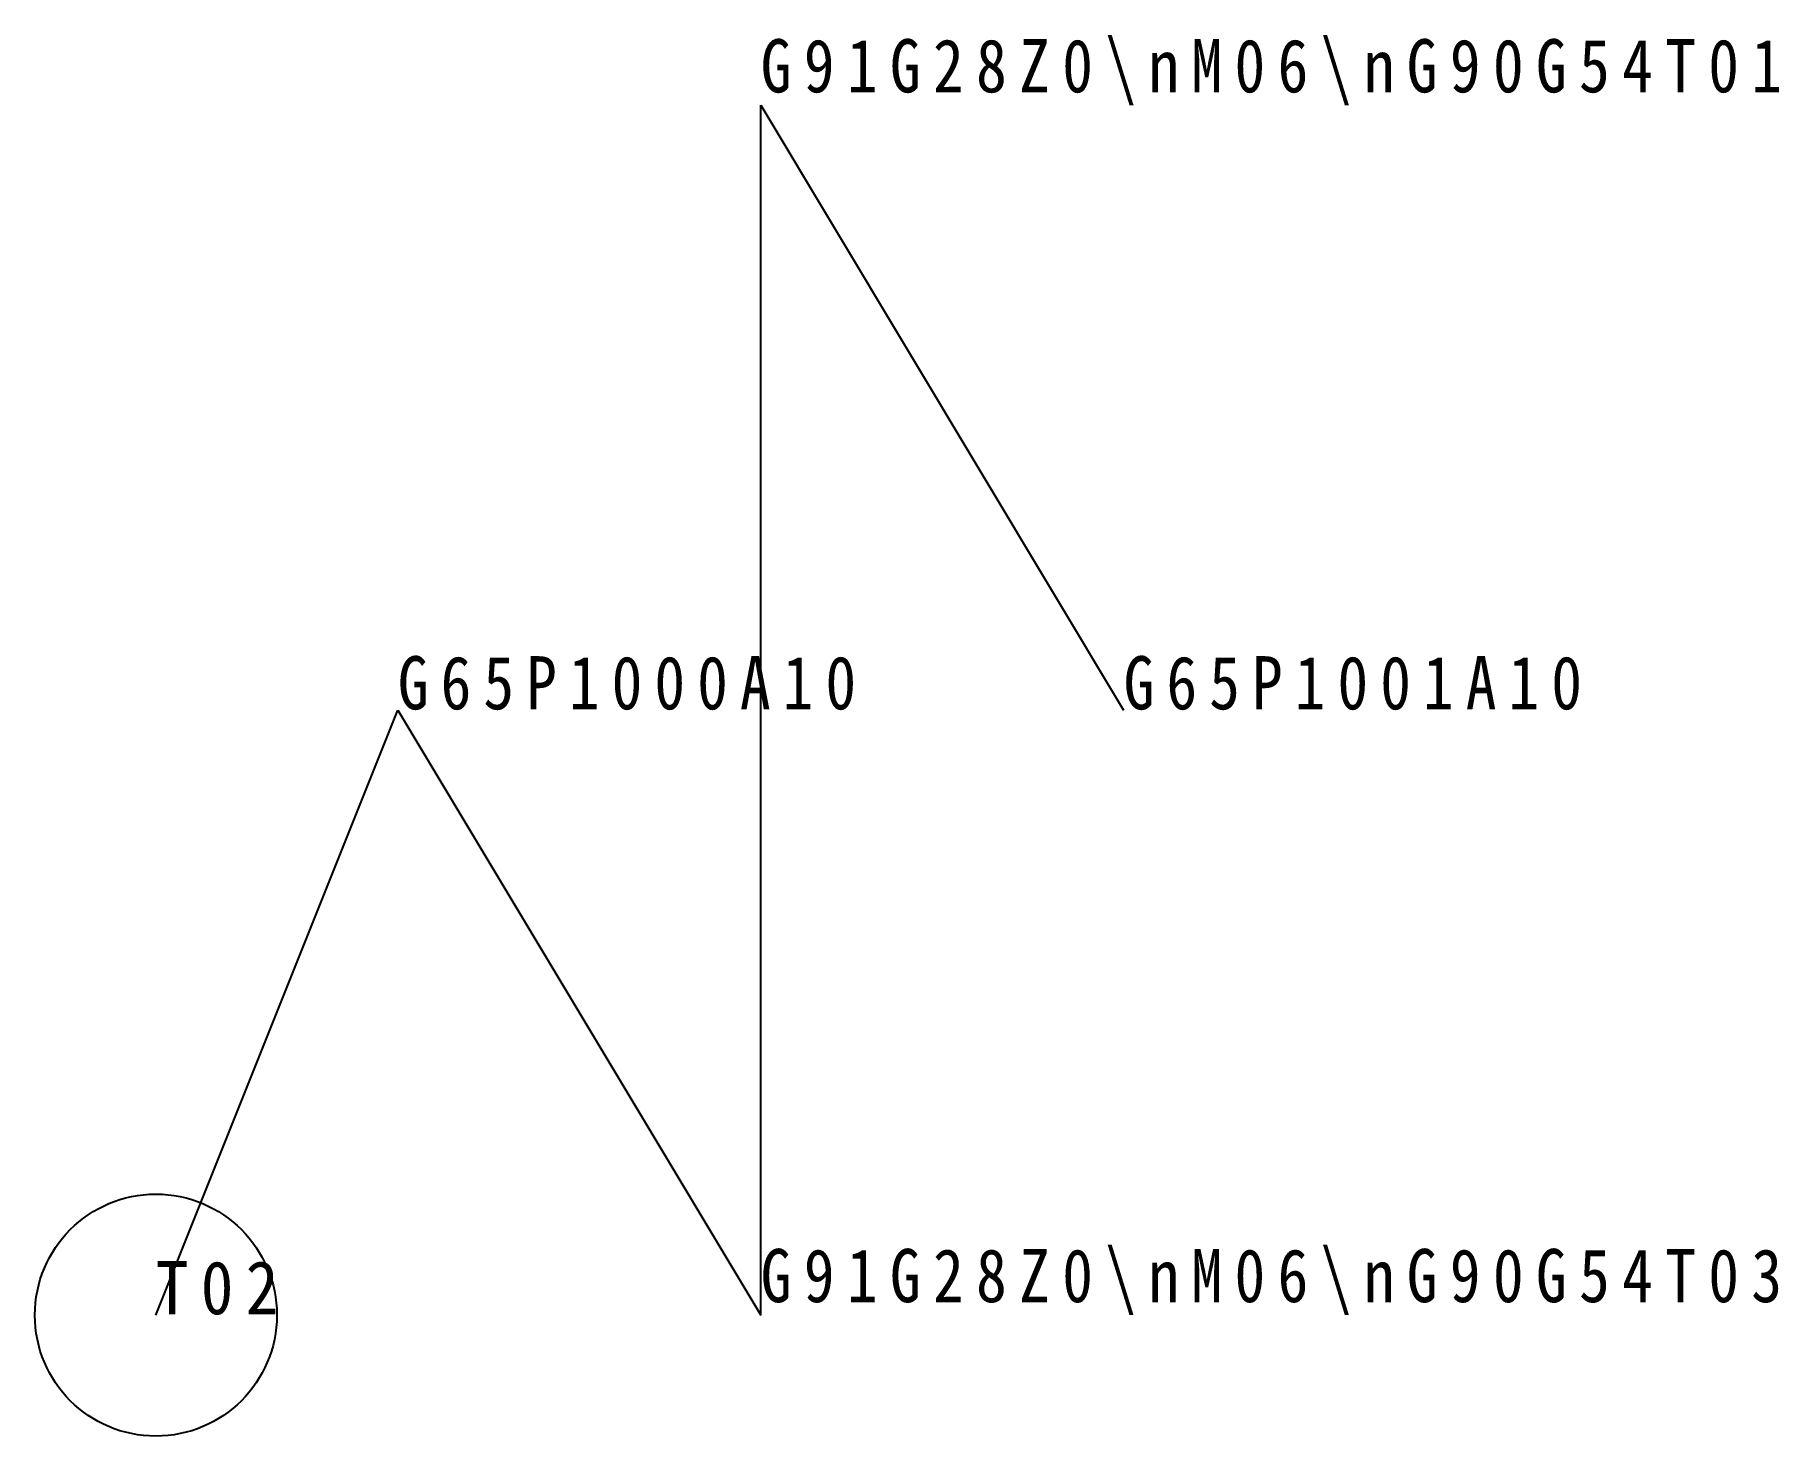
# Model space of a CAD drawing. Units: millimetres on the paper. Extents: x -120.9 to -48.8, y 28.1 to 86.
import ezdxf

# ---------------------------------------------------------------- set-up
doc = ezdxf.new("R2010")
doc.units = ezdxf.units.MM
for name, color, linetype in [('0-0_ORIGIN', 5, 'Continuous'), ('0-1_CAM_LINE', 7, 'Continuous'), ('0-5_START', 3, 'Continuous'), ('0-6_MOVE', 7, 'Continuous')]:
    doc.layers.add(name, color=color, linetype=linetype)
doc.styles.add('ＭＳ ゴシック', font='')
doc.styles.get('ＭＳ ゴシック').set_extended_font_data('MS Gothic')

msp = doc.modelspace()

# ---------------------------------------------------------------- linework, layer by layer
at = {"layer": '0-0_ORIGIN'}
msp.add_circle((-115.928, 33.066), 5, dxfattribs=at)
at = {"layer": '0-1_CAM_LINE'}
msp.add_line((-90.928, 33.066), (-90.928, 83.066), dxfattribs=at)
at = {"layer": '0-5_START'}
msp.add_line((-115.928, 33.066), (-105.928, 58.066), dxfattribs=at)
at = {"layer": '0-6_MOVE', "color": 3}
for p, q in [((-90.928, 83.066), (-75.928, 58.066)), ((-105.928, 58.066), (-90.928, 33.066))]:
    msp.add_line(p, q, dxfattribs=at)

# ---------------------------------------------------------------- texts
at = {"layer": '0-5_START', "color": 7, "insert": (-115.928, 33.066), "char_height": 2.199, "attachment_point": 7, "style": 'ＭＳ ゴシック'}
msp.add_mtext('\\T1.38;\\W0.9;T02', dxfattribs=at)
at = {"layer": '0-6_MOVE', "char_height": 2.199, "attachment_point": 7, "style": 'ＭＳ ゴシック'}
for s, insert in [('\\T1.4;\\W0.85;G91G28Z0\\\\nM06\\\\nG90G54T01', (-90.928, 83.066)), ('\\T1.39;\\W0.85;G65P1000A10', (-105.928, 58.066)), ('\\T1.39;\\W0.85;G65P1001A10', (-75.928, 58.066)), ('\\T1.4;\\W0.85;G91G28Z0\\\\nM06\\\\nG90G54T03', (-90.928, 33.066))]:
    msp.add_mtext(s, dxfattribs=dict(at, insert=insert))

doc.saveas('drawing.dxf')
